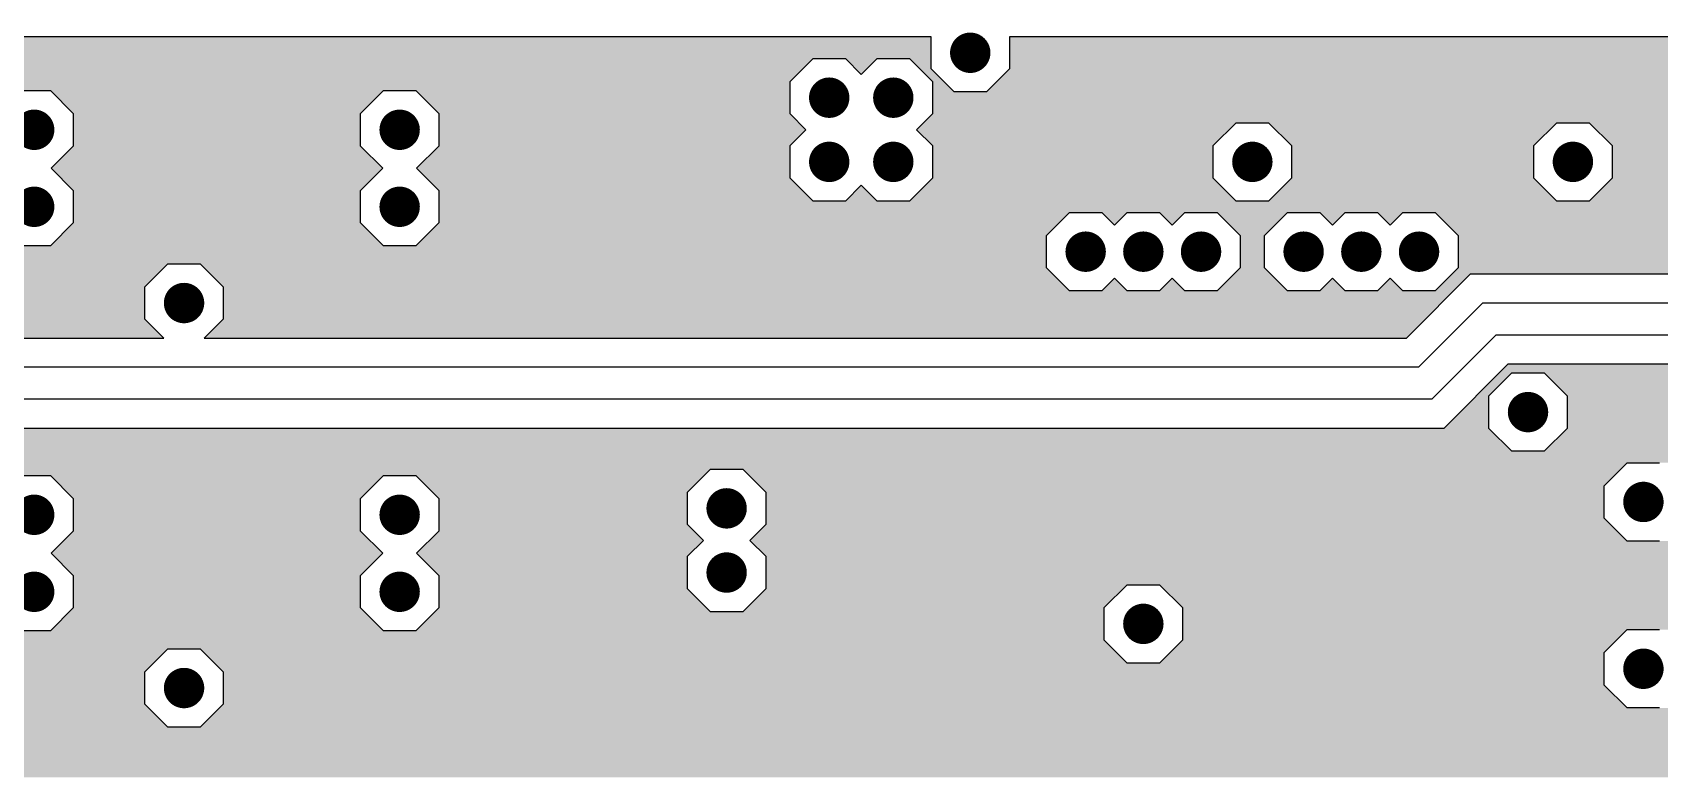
# Model space of a CAD drawing. Extents: x 295 to 953, y 10 to 290.
# Drawn here: x 693.4 to 746.6, y 133.5 to 157.5 of the extents above; entities that cross this region are included whole.
import ezdxf

# ---------------------------------------------------------------- set-up
doc = ezdxf.new("R2010")
doc.units = 0
doc.header["$LTSCALE"] = 5
doc.header["$MEASUREMENT"] = 0
doc.layers.get('0').update_dxf_attribs({"linetype": 'CONTINUOUS', "lineweight": 25})
doc.layers.add('L3-INT2_GBR', color=2, linetype='CONTINUOUS')

msp = doc.modelspace()

# ---------------------------------------------------------------- linework, layer by layer
at = {"color": 7, "const_width": 0.66}
for points in [[(724.428, 156.876, -1), (723.768, 156.876, -1)], [(719.818, 155.409, -1), (719.158, 155.409, -1)], [(721.913, 155.409, -1), (721.253, 155.409, -1)], [(693.833, 154.361, -1), (693.173, 154.361, -1)], [(705.778, 154.361, -1), (705.118, 154.361, -1)], [(719.818, 153.313, -1), (719.158, 153.313, -1)], [(721.913, 153.313, -1), (721.253, 153.313, -1)], [(733.648, 153.313, -1), (732.988, 153.313, -1)], [(744.125, 153.313, -1), (743.465, 153.313, -1)], [(693.833, 151.846, -1), (693.173, 151.846, -1)], [(705.778, 151.846, -1), (705.118, 151.846, -1)], [(728.2, 150.38, -1), (727.54, 150.38, -1)], [(730.085, 150.38, -1), (729.425, 150.38, -1)], [(731.971, 150.38, -1), (731.311, 150.38, -1)], [(735.324, 150.38, -1), (734.664, 150.38, -1)], [(737.21, 150.38, -1), (736.55, 150.38, -1)], [(739.096, 150.38, -1), (738.436, 150.38, -1)], [(698.731, 148.703, -1), (698.071, 148.703, -1)], [(742.658, 145.141, -1), (741.998, 145.141, -1)], [(716.465, 141.998, -1), (715.805, 141.998, -1)], [(746.43, 142.207, -1), (745.77, 142.207, -1)], [(693.833, 141.788, -1), (693.173, 141.788, -1)], [(705.778, 141.788, -1), (705.118, 141.788, -1)], [(716.465, 139.902, -1), (715.805, 139.902, -1)], [(693.833, 139.273, -1), (693.173, 139.273, -1)], [(705.778, 139.273, -1), (705.118, 139.273, -1)], [(730.085, 138.226, -1), (729.425, 138.226, -1)], [(746.43, 136.759, -1), (745.77, 136.759, -1)], [(698.731, 136.13, -1), (698.071, 136.13, -1)]]:
    msp.add_lwpolyline(points, format="xyb", close=True, dxfattribs=at)
at = {"layer": 'L3-INT2_GBR', "color": 7}
for p, q in [((722.819, 157.394), (684.729, 157.394)), ((722.819, 156.346), (722.819, 157.394)), ((725.376, 157.394), (725.376, 156.346)), ((754.461, 157.394), (725.376, 157.394)), ((718.209, 155.938), (718.958, 156.688)), ((718.958, 156.688), (720.017, 156.688)), ((720.017, 156.688), (720.535, 156.169)), ((720.535, 156.169), (721.053, 156.688)), ((721.053, 156.688), (722.113, 156.688)), ((722.113, 156.688), (722.862, 155.938)), ((723.568, 155.597), (722.819, 156.346)), ((725.376, 156.346), (724.627, 155.597)), ((718.209, 154.879), (718.209, 155.938)), ((722.862, 155.938), (722.862, 154.879)), ((692.974, 155.64), (694.033, 155.64)), ((694.033, 155.64), (694.782, 154.891)), ((704.169, 154.891), (704.918, 155.64)), ((704.918, 155.64), (705.977, 155.64)), ((705.977, 155.64), (706.726, 154.891)), ((724.627, 155.597), (723.568, 155.597)), ((694.782, 154.891), (694.782, 153.831)), ((704.169, 153.831), (704.169, 154.891)), ((706.726, 154.891), (706.726, 153.831)), ((718.727, 154.361), (718.209, 154.879)), ((722.862, 154.879), (722.344, 154.361)), ((718.209, 153.843), (718.727, 154.361)), ((722.344, 154.361), (722.862, 153.843)), ((732.039, 153.843), (732.788, 154.592)), ((732.788, 154.592), (733.847, 154.592)), ((733.847, 154.592), (734.597, 153.843)), ((742.517, 153.843), (743.266, 154.592)), ((743.266, 154.592), (744.325, 154.592)), ((744.325, 154.592), (745.074, 153.843)), ((694.782, 153.831), (694.054, 153.104)), ((704.897, 153.104), (704.169, 153.831)), ((706.726, 153.831), (705.999, 153.104)), ((718.209, 152.784), (718.209, 153.843)), ((722.862, 153.843), (722.862, 152.784)), ((732.039, 152.784), (732.039, 153.843)), ((734.597, 153.843), (734.597, 152.784)), ((742.517, 152.784), (742.517, 153.843)), ((745.074, 153.843), (745.074, 152.784)), ((694.054, 153.104), (694.782, 152.376)), ((704.169, 152.376), (704.897, 153.104)), ((705.999, 153.104), (706.726, 152.376)), ((718.958, 152.035), (718.209, 152.784)), ((722.862, 152.784), (722.113, 152.035)), ((732.788, 152.035), (732.039, 152.784)), ((734.597, 152.784), (733.847, 152.035)), ((743.266, 152.035), (742.517, 152.784)), ((745.074, 152.784), (744.325, 152.035)), ((694.782, 152.376), (694.782, 151.317)), ((704.169, 151.317), (704.169, 152.376)), ((706.726, 152.376), (706.726, 151.317)), ((720.535, 152.553), (720.017, 152.035)), ((721.053, 152.035), (720.535, 152.553)), ((720.017, 152.035), (718.958, 152.035)), ((722.113, 152.035), (721.053, 152.035)), ((726.591, 150.909), (727.34, 151.658)), ((727.34, 151.658), (728.399, 151.658)), ((728.399, 151.658), (728.812, 151.246)), ((728.812, 151.246), (729.226, 151.658)), ((729.226, 151.658), (730.285, 151.658)), ((730.285, 151.658), (730.698, 151.246)), ((730.698, 151.246), (731.112, 151.658)), ((731.112, 151.658), (732.171, 151.658)), ((732.171, 151.658), (732.92, 150.909)), ((733.847, 152.035), (732.788, 152.035)), ((733.715, 150.909), (734.465, 151.658)), ((734.465, 151.658), (735.524, 151.658)), ((735.524, 151.658), (735.936, 151.246)), ((735.936, 151.246), (736.35, 151.658)), ((736.35, 151.658), (737.41, 151.658)), ((737.41, 151.658), (737.822, 151.246)), ((737.822, 151.246), (738.236, 151.658)), ((738.236, 151.658), (739.296, 151.658)), ((739.296, 151.658), (740.045, 150.909)), ((744.325, 152.035), (743.266, 152.035)), ((694.782, 151.317), (694.033, 150.568)), ((704.918, 150.568), (704.169, 151.317)), ((706.726, 151.317), (705.977, 150.568)), ((694.033, 150.568), (692.974, 150.568)), ((705.977, 150.568), (704.918, 150.568)), ((726.591, 149.85), (726.591, 150.909)), ((732.92, 150.909), (732.92, 149.85)), ((733.715, 149.85), (733.715, 150.909)), ((740.045, 150.909), (740.045, 149.85)), ((697.122, 149.233), (697.871, 149.982)), ((697.871, 149.982), (698.93, 149.982)), ((698.93, 149.982), (699.679, 149.233)), ((727.34, 149.101), (726.591, 149.85)), ((728.812, 149.513), (728.399, 149.101)), ((729.226, 149.101), (728.812, 149.513)), ((730.698, 149.513), (730.285, 149.101)), ((731.112, 149.101), (730.698, 149.513)), ((732.92, 149.85), (732.171, 149.101)), ((734.465, 149.101), (733.715, 149.85)), ((735.936, 149.513), (735.524, 149.101)), ((736.35, 149.101), (735.936, 149.513)), ((737.822, 149.513), (737.41, 149.101)), ((738.236, 149.101), (737.822, 149.513)), ((738.357, 147.556), (740.452, 149.652)), ((740.045, 149.85), (739.296, 149.101)), ((740.452, 149.652), (768.323, 149.652)), ((697.122, 148.174), (697.122, 149.233)), ((699.679, 149.233), (699.679, 148.174)), ((728.399, 149.101), (727.34, 149.101)), ((730.285, 149.101), (729.226, 149.101)), ((732.171, 149.101), (731.112, 149.101)), ((735.524, 149.101), (734.465, 149.101)), ((737.41, 149.101), (736.35, 149.101)), ((739.296, 149.101), (738.236, 149.101)), ((738.75, 146.608), (740.845, 148.703)), ((768.715, 148.703), (740.845, 148.703)), ((697.739, 147.556), (697.122, 148.174)), ((699.679, 148.174), (699.062, 147.556)), ((691.604, 147.556), (697.739, 147.556)), ((699.062, 147.556), (738.357, 147.556)), ((739.185, 145.56), (741.281, 147.655)), ((769.151, 147.655), (741.281, 147.655)), ((738.75, 146.608), (647.595, 146.608)), ((741.673, 146.707), (739.578, 144.611)), ((741.05, 145.67), (741.799, 146.42)), ((769.544, 146.707), (741.673, 146.707)), ((741.799, 146.42), (742.858, 146.42)), ((742.858, 146.42), (743.607, 145.67)), ((739.185, 145.56), (648.031, 145.56)), ((741.05, 144.611), (741.05, 145.67)), ((743.607, 145.67), (743.607, 144.611)), ((739.578, 144.611), (648.424, 144.611)), ((741.799, 143.862), (741.05, 144.611)), ((743.607, 144.611), (742.858, 143.862)), ((742.858, 143.862), (741.799, 143.862)), ((692.974, 143.067), (694.033, 143.067)), ((694.033, 143.067), (694.782, 142.318)), ((704.169, 142.318), (704.918, 143.067)), ((704.918, 143.067), (705.977, 143.067)), ((705.977, 143.067), (706.726, 142.318)), ((714.856, 142.527), (715.605, 143.276)), ((715.605, 143.276), (716.664, 143.276)), ((716.664, 143.276), (717.413, 142.527)), ((744.822, 142.737), (745.571, 143.486)), ((745.571, 143.486), (746.63, 143.486)), ((714.856, 141.468), (714.856, 142.527)), ((717.413, 142.527), (717.413, 141.468)), ((744.822, 141.678), (744.822, 142.737)), ((694.782, 142.318), (694.782, 141.258)), ((704.169, 141.258), (704.169, 142.318)), ((706.726, 142.318), (706.726, 141.258)), ((715.374, 140.95), (714.856, 141.468)), ((717.413, 141.468), (716.895, 140.95)), ((745.571, 140.928), (744.822, 141.678)), ((694.782, 141.258), (694.054, 140.531)), ((704.897, 140.531), (704.169, 141.258)), ((706.726, 141.258), (705.999, 140.531)), ((714.856, 140.432), (715.374, 140.95)), ((716.895, 140.95), (717.413, 140.432)), ((746.63, 140.928), (745.571, 140.928)), ((694.054, 140.531), (694.782, 139.803)), ((704.169, 139.803), (704.897, 140.531)), ((705.999, 140.531), (706.726, 139.803)), ((714.856, 139.372), (714.856, 140.432)), ((717.413, 140.432), (717.413, 139.372)), ((694.782, 139.803), (694.782, 138.744)), ((704.169, 138.744), (704.169, 139.803)), ((706.726, 139.803), (706.726, 138.744)), ((715.605, 138.623), (714.856, 139.372)), ((717.413, 139.372), (716.664, 138.623)), ((728.477, 138.755), (729.226, 139.504)), ((729.226, 139.504), (730.285, 139.504)), ((730.285, 139.504), (731.034, 138.755)), ((694.782, 138.744), (694.033, 137.995)), ((704.918, 137.995), (704.169, 138.744)), ((706.726, 138.744), (705.977, 137.995)), ((716.664, 138.623), (715.605, 138.623)), ((728.477, 137.696), (728.477, 138.755)), ((731.034, 138.755), (731.034, 137.696)), ((694.033, 137.995), (692.974, 137.995)), ((705.977, 137.995), (704.918, 137.995)), ((744.822, 137.288), (745.571, 138.038)), ((745.571, 138.038), (746.63, 138.038)), ((697.122, 136.66), (697.871, 137.409)), ((697.871, 137.409), (698.93, 137.409)), ((698.93, 137.409), (699.679, 136.66)), ((729.226, 136.947), (728.477, 137.696)), ((731.034, 137.696), (730.285, 136.947)), ((744.822, 136.229), (744.822, 137.288)), ((730.285, 136.947), (729.226, 136.947)), ((697.122, 135.601), (697.122, 136.66)), ((699.679, 136.66), (699.679, 135.601)), ((745.571, 135.48), (744.822, 136.229)), ((697.871, 134.851), (697.122, 135.601)), ((699.679, 135.601), (698.93, 134.851)), ((746.63, 135.48), (745.571, 135.48)), ((698.93, 134.851), (697.871, 134.851))]:
    msp.add_line(p, q, dxfattribs=at)
for points in [[(722.819, 156.688), (722.819, 157.394), (673.477, 156.688), (673.477, 157.394)], [(722.819, 157.394), (722.819, 157.394), (718.958, 157.394), (722.819, 157.394)], [(754.461, 156.346), (754.461, 157.394), (725.376, 156.346), (725.376, 157.394)], [(754.461, 157.394), (754.461, 157.394), (725.376, 157.394), (727.34, 157.394)], [(718.45, 156.179), (718.958, 156.688), (673.477, 156.179), (673.477, 156.688)], [(721.053, 156.688), (721.053, 156.688), (720.017, 156.688), (718.958, 156.688)], [(720.535, 156.169), (721.053, 156.688), (720.535, 156.169), (720.017, 156.688)], [(722.819, 156.688), (722.819, 156.688), (722.113, 156.688), (721.053, 156.688)], [(722.819, 156.346), (722.819, 156.688), (722.454, 156.346), (722.113, 156.688)], [(723.226, 155.938), (722.819, 156.346), (722.862, 155.938), (722.454, 156.346)], [(755.21, 155.597), (754.461, 156.346), (724.627, 155.597), (725.376, 156.346)], [(718.209, 155.64), (718.209, 155.938), (672.938, 155.64), (673.236, 155.938)], [(718.209, 155.938), (718.45, 156.179), (673.236, 155.938), (673.477, 156.179)], [(723.568, 155.597), (723.226, 155.938), (722.862, 155.597), (722.862, 155.938)], [(704.918, 155.64), (704.918, 155.64), (694.033, 155.64), (692.974, 155.64)], [(704.169, 154.891), (704.918, 155.64), (694.782, 154.891), (694.033, 155.64)], [(718.209, 155.64), (718.209, 155.64), (705.977, 155.64), (704.918, 155.64)], [(718.209, 154.891), (718.209, 155.64), (706.726, 154.891), (705.977, 155.64)], [(772.692, 155.519), (772.769, 155.597), (722.862, 155.519), (722.862, 155.597)], [(772.692, 154.879), (772.692, 155.519), (722.862, 154.879), (722.862, 155.519)], [(704.169, 153.831), (704.169, 154.891), (694.782, 153.831), (694.782, 154.891)], [(718.209, 154.879), (718.209, 154.891), (706.726, 154.879), (706.726, 154.891)], [(718.727, 154.361), (718.209, 154.879), (706.726, 154.361), (706.726, 154.879)], [(772.692, 154.592), (772.692, 154.879), (722.575, 154.592), (722.862, 154.879)], [(718.209, 153.843), (718.727, 154.361), (706.726, 153.843), (706.726, 154.361)], [(732.557, 154.361), (732.788, 154.592), (722.344, 154.361), (722.575, 154.592)], [(732.039, 153.843), (732.557, 154.361), (722.862, 153.843), (722.344, 154.361)], [(743.266, 154.592), (743.266, 154.592), (733.847, 154.592), (732.788, 154.592)], [(742.517, 153.843), (743.266, 154.592), (734.597, 153.843), (733.847, 154.592)], [(749.971, 154.592), (749.971, 154.592), (744.325, 154.592), (743.266, 154.592)], [(749.222, 153.843), (749.971, 154.592), (745.074, 153.843), (744.325, 154.592)], [(704.897, 153.104), (704.169, 153.831), (694.054, 153.104), (694.782, 153.831)], [(718.209, 153.104), (718.209, 153.831), (705.999, 153.104), (706.726, 153.831)], [(718.209, 153.831), (718.209, 153.843), (706.726, 153.831), (706.726, 153.843)], [(732.039, 152.784), (732.039, 153.843), (722.862, 152.784), (722.862, 153.843)], [(742.517, 152.784), (742.517, 153.843), (734.597, 152.784), (734.597, 153.843)], [(749.222, 152.784), (749.222, 153.843), (745.074, 152.784), (745.074, 153.843)], [(704.169, 152.376), (704.896, 153.104), (694.782, 152.376), (694.054, 153.104)], [(718.209, 152.784), (718.209, 153.104), (706.319, 152.784), (705.999, 153.104)], [(718.616, 152.376), (718.209, 152.784), (706.726, 152.376), (706.319, 152.784)], [(732.788, 152.035), (732.039, 152.784), (722.113, 152.035), (722.862, 152.784)], [(743.266, 152.035), (742.649, 152.652), (733.847, 152.035), (734.465, 152.652)], [(742.649, 152.652), (742.517, 152.784), (734.465, 152.652), (734.597, 152.784)], [(749.971, 152.035), (749.222, 152.784), (744.325, 152.035), (745.074, 152.784)], [(704.169, 151.317), (704.169, 152.376), (694.782, 151.317), (694.782, 152.376)], [(718.958, 152.035), (718.616, 152.376), (706.726, 152.035), (706.726, 152.376)], [(721.053, 152.035), (720.535, 152.553), (720.017, 152.035), (720.535, 152.553)], [(770.329, 151.658), (770.705, 152.035), (706.726, 151.658), (706.726, 152.035)], [(726.998, 151.317), (727.34, 151.658), (706.726, 151.317), (706.726, 151.658)], [(729.226, 151.658), (729.226, 151.658), (728.399, 151.658), (727.34, 151.658)], [(728.812, 151.246), (729.226, 151.658), (728.812, 151.246), (728.399, 151.658)], [(731.112, 151.658), (731.112, 151.658), (730.285, 151.658), (729.226, 151.658)], [(730.698, 151.246), (731.112, 151.658), (730.698, 151.246), (730.285, 151.658)], [(734.465, 151.658), (734.465, 151.658), (732.171, 151.658), (731.112, 151.658)], [(733.715, 150.909), (734.465, 151.658), (732.92, 150.909), (732.171, 151.658)], [(736.35, 151.658), (736.35, 151.658), (735.524, 151.658), (734.465, 151.658)], [(735.936, 151.246), (736.35, 151.658), (735.936, 151.246), (735.524, 151.658)], [(738.236, 151.658), (738.236, 151.658), (737.41, 151.658), (736.35, 151.658)], [(737.822, 151.246), (738.236, 151.658), (737.822, 151.246), (737.41, 151.658)], [(770.329, 151.658), (770.329, 151.658), (739.296, 151.658), (738.236, 151.658)], [(769.58, 150.909), (770.329, 151.658), (740.045, 150.909), (739.296, 151.658)], [(704.918, 150.568), (704.169, 151.317), (694.033, 150.568), (694.782, 151.317)], [(726.591, 150.909), (726.998, 151.317), (706.319, 150.909), (706.726, 151.317)], [(726.591, 150.49), (726.591, 150.568), (677.808, 150.49), (677.731, 150.568)], [(726.591, 149.982), (726.591, 150.49), (677.808, 149.982), (677.808, 150.49)], [(726.591, 150.568), (726.591, 150.909), (705.977, 150.568), (706.319, 150.909)], [(733.715, 149.85), (733.715, 150.909), (732.92, 149.85), (732.92, 150.909)], [(768.521, 149.85), (769.58, 150.909), (740.045, 149.85), (740.045, 150.909)], [(697.871, 149.982), (697.871, 149.982), (691.472, 149.982), (690.413, 149.982)], [(697.122, 149.233), (697.871, 149.982), (692.221, 149.233), (691.472, 149.982)], [(726.591, 149.982), (726.591, 149.982), (698.93, 149.982), (697.871, 149.982)], [(726.591, 149.85), (726.591, 149.982), (699.062, 149.85), (698.93, 149.982)], [(727.208, 149.233), (726.591, 149.85), (699.679, 149.233), (699.062, 149.85)], [(729.226, 149.101), (728.812, 149.513), (728.399, 149.101), (728.812, 149.513)], [(731.112, 149.101), (730.698, 149.513), (730.285, 149.101), (730.698, 149.513)], [(734.465, 149.101), (733.715, 149.85), (732.171, 149.101), (732.92, 149.85)], [(736.35, 149.101), (735.936, 149.513), (735.524, 149.101), (735.936, 149.513)], [(738.236, 149.101), (737.822, 149.513), (737.41, 149.101), (737.822, 149.513)], [(739.901, 149.101), (740.452, 149.652), (739.296, 149.101), (739.847, 149.652)], [(768.323, 149.652), (768.521, 149.85), (739.847, 149.652), (740.045, 149.85)], [(697.122, 148.174), (697.122, 149.233), (692.221, 148.174), (692.221, 149.233)], [(727.34, 149.101), (727.208, 149.233), (699.679, 149.101), (699.679, 149.233)], [(738.974, 148.174), (739.901, 149.101), (699.679, 148.174), (699.679, 149.101)], [(697.739, 147.557), (697.122, 148.174), (691.604, 147.557), (692.221, 148.174)], [(738.357, 147.556), (738.974, 148.174), (699.062, 147.556), (699.679, 148.174)], [(741.05, 145.67), (741.799, 146.42), (740.637, 145.67), (741.386, 146.42)], [(773.65, 146.42), (773.937, 146.707), (741.386, 146.42), (741.673, 146.707)], [(749.133, 146.42), (749.133, 146.42), (742.858, 146.42), (741.799, 146.42)], [(748.384, 145.67), (749.133, 146.42), (743.607, 145.67), (742.858, 146.42)], [(741.05, 144.611), (741.05, 145.67), (739.578, 144.611), (740.637, 145.67)], [(748.384, 144.611), (748.384, 145.67), (743.607, 144.611), (743.607, 145.67)], [(741.799, 143.862), (741.05, 144.611), (647.675, 143.862), (648.424, 144.611)], [(741.05, 144.611), (741.05, 144.611), (735.722, 144.611), (738.035, 144.611)], [(741.05, 144.611), (741.05, 144.611), (738.035, 144.611), (739.578, 144.611)], [(749.133, 143.862), (748.384, 144.611), (742.858, 143.862), (743.607, 144.611)], [(752.575, 143.486), (752.575, 143.862), (647.298, 143.486), (647.675, 143.862)], [(745.43, 143.346), (745.571, 143.486), (647.158, 143.346), (647.298, 143.486)], [(745.43, 143.346), (745.43, 143.346), (663.815, 143.346), (662.003, 143.346)], [(745.361, 143.276), (745.43, 143.346), (663.884, 143.276), (663.815, 143.346)], [(715.395, 143.067), (715.605, 143.276), (664.094, 143.067), (663.884, 143.276)], [(704.918, 143.067), (704.918, 143.067), (694.033, 143.067), (692.974, 143.067)], [(704.169, 142.318), (704.918, 143.067), (694.782, 142.318), (694.033, 143.067)], [(715.395, 143.067), (715.395, 143.067), (705.977, 143.067), (704.918, 143.067)], [(714.856, 142.527), (715.395, 143.067), (706.517, 142.527), (705.977, 143.067)], [(745.361, 143.276), (745.361, 143.276), (716.664, 143.276), (715.605, 143.276)], [(744.822, 142.737), (745.361, 143.276), (717.204, 142.737), (716.664, 143.276)], [(752.575, 143.486), (752.575, 143.486), (746.63, 143.486), (745.571, 143.486)], [(714.856, 142.318), (714.856, 142.527), (706.726, 142.318), (706.517, 142.527)], [(744.822, 142.527), (744.822, 142.737), (717.413, 142.527), (717.204, 142.737)], [(744.822, 141.677), (744.822, 142.527), (717.413, 141.677), (717.413, 142.527)], [(704.169, 141.258), (704.169, 142.318), (694.782, 141.258), (694.782, 142.318)], [(714.856, 141.468), (714.856, 142.318), (706.726, 141.468), (706.726, 142.318)], [(715.066, 141.258), (714.856, 141.468), (706.726, 141.258), (706.726, 141.468)], [(745.549, 140.95), (745.031, 141.468), (716.895, 140.95), (717.413, 141.468)], [(745.031, 141.468), (744.822, 141.677), (717.413, 141.468), (717.413, 141.677)], [(704.897, 140.531), (704.169, 141.258), (694.054, 140.531), (694.782, 141.258)], [(714.955, 140.531), (715.374, 140.95), (705.999, 140.531), (706.418, 140.95)], [(715.374, 140.95), (715.066, 141.258), (706.418, 140.95), (706.726, 141.258)], [(745.571, 140.928), (745.549, 140.95), (716.917, 140.928), (716.895, 140.95)], [(788.459, 140.762), (788.459, 140.928), (717.083, 140.762), (716.917, 140.928)], [(788.459, 140.928), (788.459, 140.928), (745.571, 140.928), (746.63, 140.928)], [(704.169, 139.803), (704.896, 140.531), (694.782, 139.803), (694.054, 140.531)], [(714.856, 140.432), (714.955, 140.531), (706.098, 140.432), (705.999, 140.531)], [(714.856, 139.803), (714.856, 140.432), (706.726, 139.803), (706.098, 140.432)], [(757.814, 140.432), (758.144, 140.762), (717.413, 140.432), (717.083, 140.762)], [(757.395, 140.013), (757.814, 140.432), (717.413, 140.013), (717.413, 140.432)], [(757.395, 139.504), (757.395, 140.013), (717.413, 139.504), (717.413, 140.013)], [(704.169, 138.744), (704.169, 139.803), (694.782, 138.744), (694.782, 139.803)], [(714.856, 139.372), (714.856, 139.803), (706.726, 139.372), (706.726, 139.803)], [(715.485, 138.744), (714.856, 139.372), (706.726, 138.744), (706.726, 139.372)], [(728.477, 138.755), (729.094, 139.372), (716.796, 138.755), (717.413, 139.372)], [(729.094, 139.372), (729.226, 139.504), (717.413, 139.372), (717.413, 139.504)], [(757.395, 139.504), (757.395, 139.504), (730.285, 139.504), (729.226, 139.504)], [(757.395, 138.953), (757.395, 139.504), (730.836, 138.953), (730.285, 139.504)], [(757.593, 138.755), (757.395, 138.953), (731.034, 138.755), (730.836, 138.953)], [(704.918, 137.995), (704.169, 138.744), (694.033, 137.995), (694.782, 138.744)], [(728.477, 137.995), (728.477, 138.623), (705.977, 137.995), (706.606, 138.623)], [(715.605, 138.623), (715.485, 138.744), (706.606, 138.623), (706.726, 138.744)], [(728.477, 138.623), (728.477, 138.755), (716.664, 138.623), (716.796, 138.755)], [(758.144, 138.204), (757.593, 138.755), (731.034, 138.204), (731.034, 138.755)], [(728.477, 137.696), (728.477, 137.869), (643.106, 137.696), (643.279, 137.869)], [(728.477, 137.869), (728.477, 137.995), (643.279, 137.869), (643.279, 137.995)], [(775.835, 138.038), (775.835, 138.204), (731.034, 138.038), (731.034, 138.204)], [(745.229, 137.696), (745.571, 138.038), (731.034, 137.696), (731.034, 138.038)], [(775.835, 138.038), (775.835, 138.038), (746.63, 138.038), (745.571, 138.038)], [(728.764, 137.409), (728.477, 137.696), (642.819, 137.409), (643.106, 137.696)], [(697.871, 137.409), (697.871, 137.409), (691.472, 137.409), (690.413, 137.409)], [(697.122, 136.66), (697.871, 137.409), (692.221, 136.66), (691.472, 137.409)], [(728.764, 137.409), (728.764, 137.409), (698.93, 137.409), (697.871, 137.409)], [(729.226, 136.947), (728.764, 137.409), (699.392, 136.947), (698.93, 137.409)], [(744.822, 136.947), (744.822, 137.288), (730.285, 136.947), (730.627, 137.288)], [(744.822, 137.288), (745.229, 137.696), (730.627, 137.288), (731.034, 137.696)], [(744.822, 136.66), (744.822, 136.947), (699.679, 136.66), (699.392, 136.947)], [(744.822, 136.947), (744.822, 136.947), (730.25, 136.947), (730.285, 136.947)], [(697.122, 135.601), (697.122, 136.66), (692.221, 135.601), (692.221, 136.66)], [(744.822, 136.229), (744.822, 136.66), (699.679, 136.229), (699.679, 136.66)], [(745.45, 135.601), (744.822, 136.229), (699.679, 135.601), (699.679, 136.229)], [(697.871, 134.851), (697.122, 135.601), (691.472, 134.851), (692.221, 135.601)], [(745.571, 135.48), (745.45, 135.601), (699.559, 135.48), (699.679, 135.601)], [(752.365, 134.851), (752.365, 135.48), (698.93, 134.851), (699.559, 135.48)], [(752.365, 135.48), (752.365, 135.48), (746.618, 135.48), (746.63, 135.48)], [(752.883, 134.244), (752.575, 134.553), (559.314, 134.244), (559.622, 134.553)], [(752.365, 134.762), (752.365, 134.851), (559.622, 134.762), (559.622, 134.851)], [(752.575, 134.553), (752.365, 134.762), (559.622, 134.553), (559.622, 134.762)], [(752.443, 133.804), (752.883, 134.244), (558.873, 133.804), (559.314, 134.244)], [(752.365, 133.726), (752.443, 133.804), (538.829, 133.726), (538.751, 133.804)], [(752.365, 133.218), (752.365, 133.726), (539.337, 133.218), (538.829, 133.726)], [(752.443, 133.804), (752.443, 133.804), (557.814, 133.804), (558.873, 133.804)]]:
    msp.add_solid(points, dxfattribs=at)

doc.saveas('drawing.dxf')
